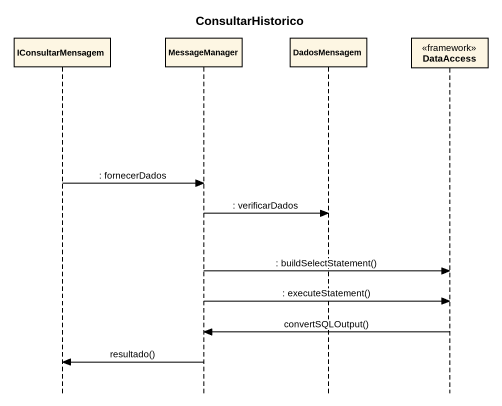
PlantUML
@startuml
title ConsultarHistorico
hide footbox
participant IConsultarMensagem
participant MessageManager
participant DadosMensagem
participant DataAccess <<framework>>

IConsultarMensagem -> MessageManager : : fornecerDados
MessageManager -> DadosMensagem : : verificarDados
MessageManager -> DataAccess : : buildSelectStatement()
MessageManager -> DataAccess : : executeStatement()
DataAccess -> MessageManager : convertSQLOutput()
MessageManager -> IConsultarMensagem : resultado()
@enduml
